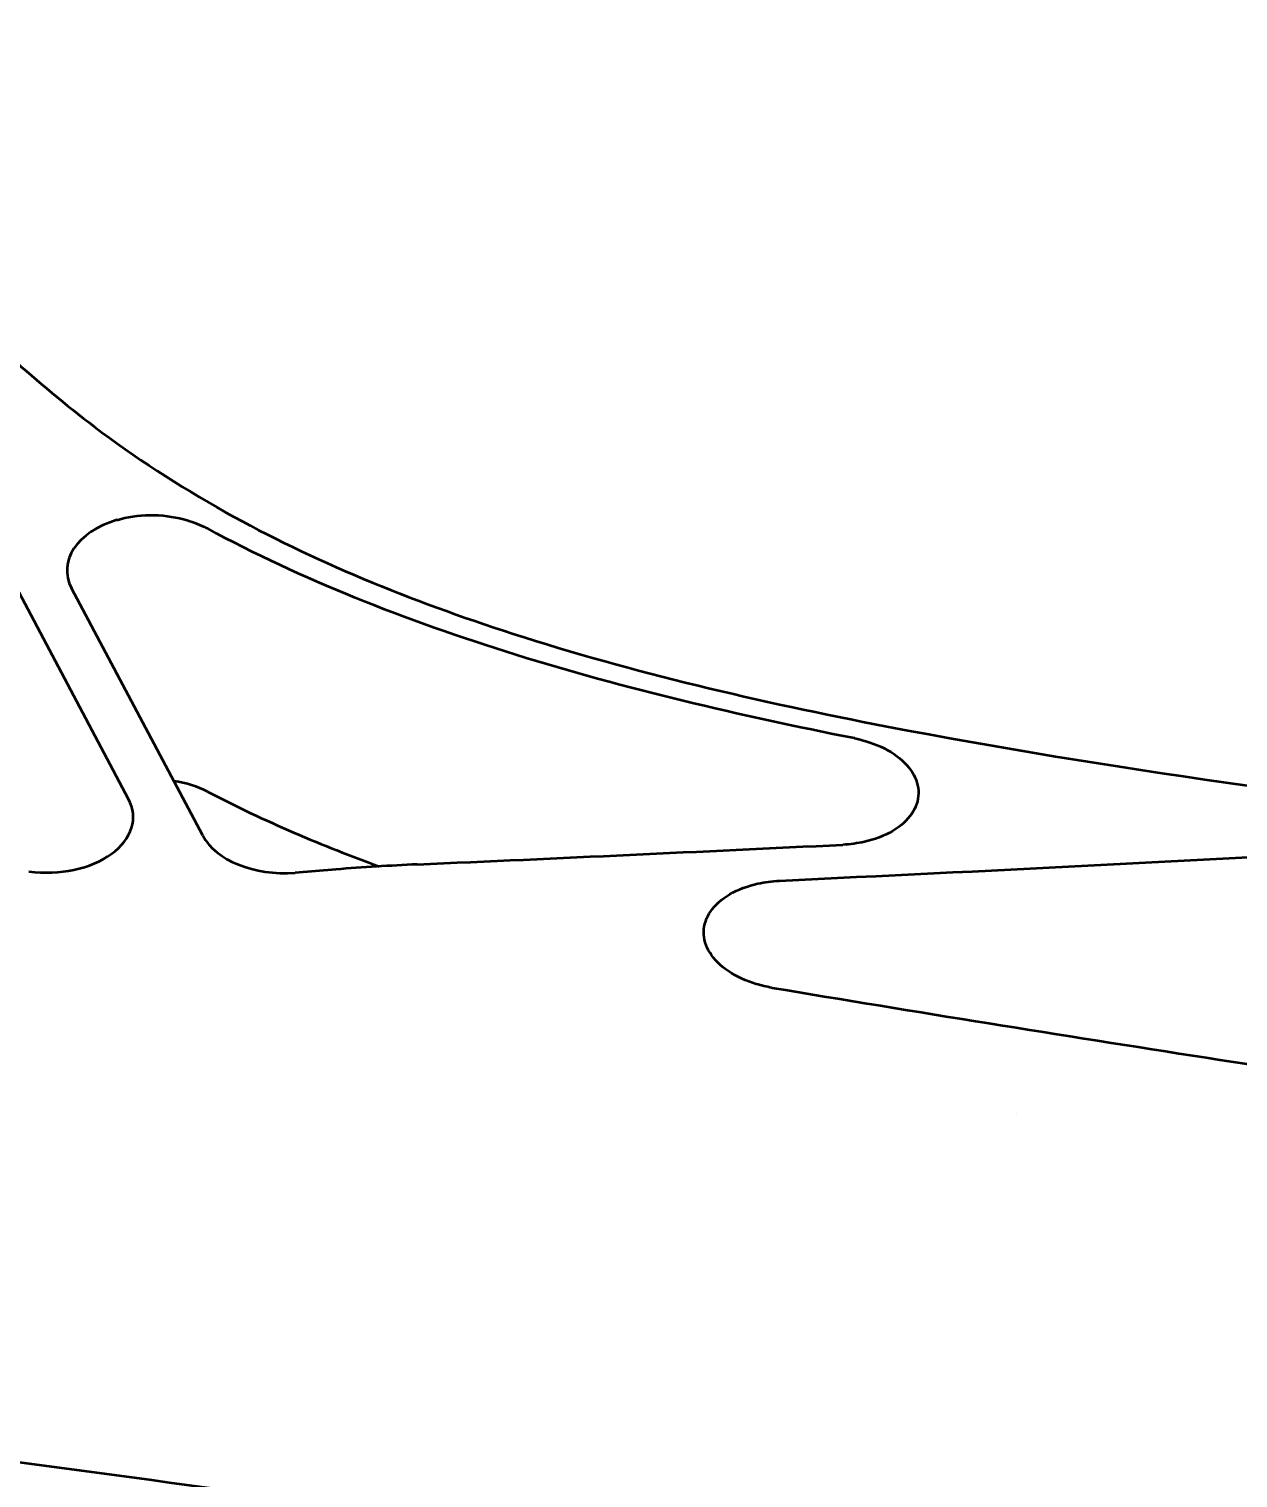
# Model space of a CAD drawing. Header units: millimetres. Extents: x 36 to 3196, y 27 to 5967.
# Drawn here: x 1183.8 to 1225.8, y 5427.6 to 5477.9 of the extents above; entities that cross this region are included whole.
import ezdxf

# ---------------------------------------------------------------- set-up
doc = ezdxf.new("R2010")
doc.units = ezdxf.units.MM
doc.layers.add('외형선(ISO)', color=7, linetype='Continuous', lineweight=50)

msp = doc.modelspace()

# ---------------------------------------------------------------- linework, layer by layer
at = {"layer": '외형선(ISO)'}
for p, q in [((1187.2289, 5451.1925), (1180.2652, 5464.3301)), ((1189.7999, 5449.9297), (1185.2466, 5458.5198)), ((1194.4238, 5448.7503), (1193.0074, 5448.6378)), ((1218.0563, 5440.2686), (1218.0551, 5440.2685))]:
    msp.add_line(p, q, dxfattribs=at)
for centre, major_axis, ratio, start_param, end_param in [((1188.0863, 5459.1417), (-3, 0), 0.6427876, 5.1471894, 6.6115652), ((1188.0831, 5459.1842), (3.0018, -0.1649), 0.6280738, 0.9245113, 0.9408743), ((1188.0863, 5449.9492), (-3, 0), 0.6427876, 4.0320143, 4.4734066), ((1184.3892, 5450.5706), (3, 0), 0.6427876, 4.5038681, 6.6115652), ((1192.6396, 5450.5516), (-3, 0), 0.6427876, 0.3283799, 1.6937152), ((1318.5373, 7371.5291), (2545.9699, 448.1119), 0.7357017, 4.5363544, 4.5421153), ((1319.2327, 7370.4185), (2545.9699, 448.1119), 0.7357017, 4.5409894, 4.5493357), ((1194.4238, 5404.1004), (59.3581, 10.4475), 0.7357017, 1.3947618, 1.4420232)]:
    msp.add_ellipse(centre, major_axis=major_axis, ratio=ratio, start_param=start_param, end_param=end_param, dxfattribs=at)
for points, knots in [([(1190.603, 5461.1558), (1193.5874, 5459.4862), (1197.014, 5458.0869), (1204.7288, 5455.603), (1209.123, 5454.5746), (1221.336, 5452.2235), (1229.2938, 5451.191), (1251.9141, 5448.3153), (1266.7906, 5446.9118), (1297.6043, 5446.4463), (1313.678, 5447.5489), (1341.688, 5452.104), (1353.9334, 5455.0398), (1380.2856, 5462.3357), (1394.3399, 5466.9009), (1417.0621, 5473.588), (1425.5534, 5475.9378), (1434.2163, 5477.9476)], [0, 0, 0, 0, 1.1805109, 1.1805109, 2.5557013, 2.5557013, 4.969293, 4.969293, 9.4360367, 9.4360367, 14.2145734, 14.2145734, 18.0999391, 18.0999391, 22.7552266, 22.7552266, 25.4724434, 25.4724434, 25.4724434, 25.4724434]), ([(1186.8226, 5460.8907), (1186.8703, 5460.9049), (1186.9182, 5460.9182), (1187.3158, 5461.0202), (1187.7167, 5461.0678), (1188.5166, 5461.0499), (1188.9158, 5460.9846), (1189.4947, 5460.8127), (1189.7249, 5460.7211), (1189.9351, 5460.6105)], [0.43657862, 0.43657862, 0.43657862, 0.43657862, 0.45209718, 0.45209718, 0.56513109, 0.56513109, 0.67816501, 0.67816501, 0.75398961, 0.75398961, 0.75398961, 0.75398961]), ([(1212.4311, 5453.3053), (1208.4579, 5454.0878), (1204.4642, 5455.0297), (1196.8308, 5457.4003), (1193.2211, 5458.8271), (1189.9735, 5460.59)], [-2.4866233, -2.4866233, -2.4866233, -2.4866233, -1.2536576, -1.2536576, 0, 0, 0, 0]), ([(1212.4311, 5453.3053), (1212.5711, 5453.2777), (1212.7064, 5453.2441), (1213.1811, 5453.1028), (1213.5213, 5452.95), (1214.0813, 5452.5733), (1214.3012, 5452.3495), (1214.5825, 5451.9002), (1214.6626, 5451.6449), (1214.6546, 5451.1402), (1214.5664, 5450.8908), (1214.2712, 5450.4617), (1214.0444, 5450.2534), (1213.4729, 5449.9165), (1213.1283, 5449.7878), (1212.5457, 5449.6569), (1212.2899, 5449.6216), (1212.0266, 5449.6088)], [-1.17232739, -1.17232739, -1.17232739, -1.17232739, -1.13048228, -1.13048228, -1.01745713, -1.01745713, -0.90443198, -0.90443198, -0.7914312, -0.7914312, -0.67843042, -0.67843042, -0.56532559, -0.56532559, -0.45222077, -0.45222077, -0.37678712, -0.37678712, -0.37678712, -0.37678712]), ([(1209.5706, 5444.6415), (1209.3802, 5444.6733), (1209.1965, 5444.7163), (1208.6791, 5444.8714), (1208.3391, 5445.0249), (1207.7792, 5445.4025), (1207.5594, 5445.6265), (1207.4188, 5445.8511), (1207.2781, 5446.0758), (1207.1979, 5446.331), (1207.206, 5446.8349), (1207.2943, 5447.0836), (1207.5896, 5447.5112), (1207.8164, 5447.7186), (1208.3878, 5448.0539), (1208.7324, 5448.1819), (1209.3148, 5448.3119), (1209.5706, 5448.347), (1209.834, 5448.3595)], [1.52711094, 1.52711094, 1.52711094, 1.52711094, 1.58292877, 1.58292877, 1.69592956, 1.69592956, 1.80893035, 1.80893035, 1.80893035, 1.92195917, 1.92195917, 2.034988, 2.034988, 2.14807796, 2.14807796, 2.26116792, 2.26116792, 2.33660486, 2.33660486, 2.33660486, 2.33660486]), ([(1209.5706, 5444.6415), (1214.5897, 5443.805), (1219.6154, 5442.9957), (1229.6785, 5441.4321), (1234.7193, 5440.6772), (1239.7714, 5439.9747)], [-3.0828874, -3.0828874, -3.0828874, -3.0828874, -1.5411708, -1.5411708, 0, 0, 0, 0])]:
    msp.add_open_spline(points, degree=3, knots=knots, dxfattribs=at)
for points in [[(1180.4577, 5469.038), (1182.2291, 5467.34), (1184.0171, 5465.6676), (1186.0416, 5464.1305)], [(1186.0416, 5464.1305), (1187.4275, 5463.0783), (1188.9457, 5462.0829), (1190.603, 5461.1558)], [(1189.9735, 5451.4482), (1191.9479, 5450.4212), (1193.9751, 5449.5681), (1195.9322, 5448.8557)], [(1195.3161, 5426.5006), (1182.3991, 5428.3821), (1169.3669, 5429.9933), (1156.2362, 5431.1053)]]:
    msp.add_open_spline(points, degree=3, dxfattribs=at)

doc.saveas('drawing.dxf')
